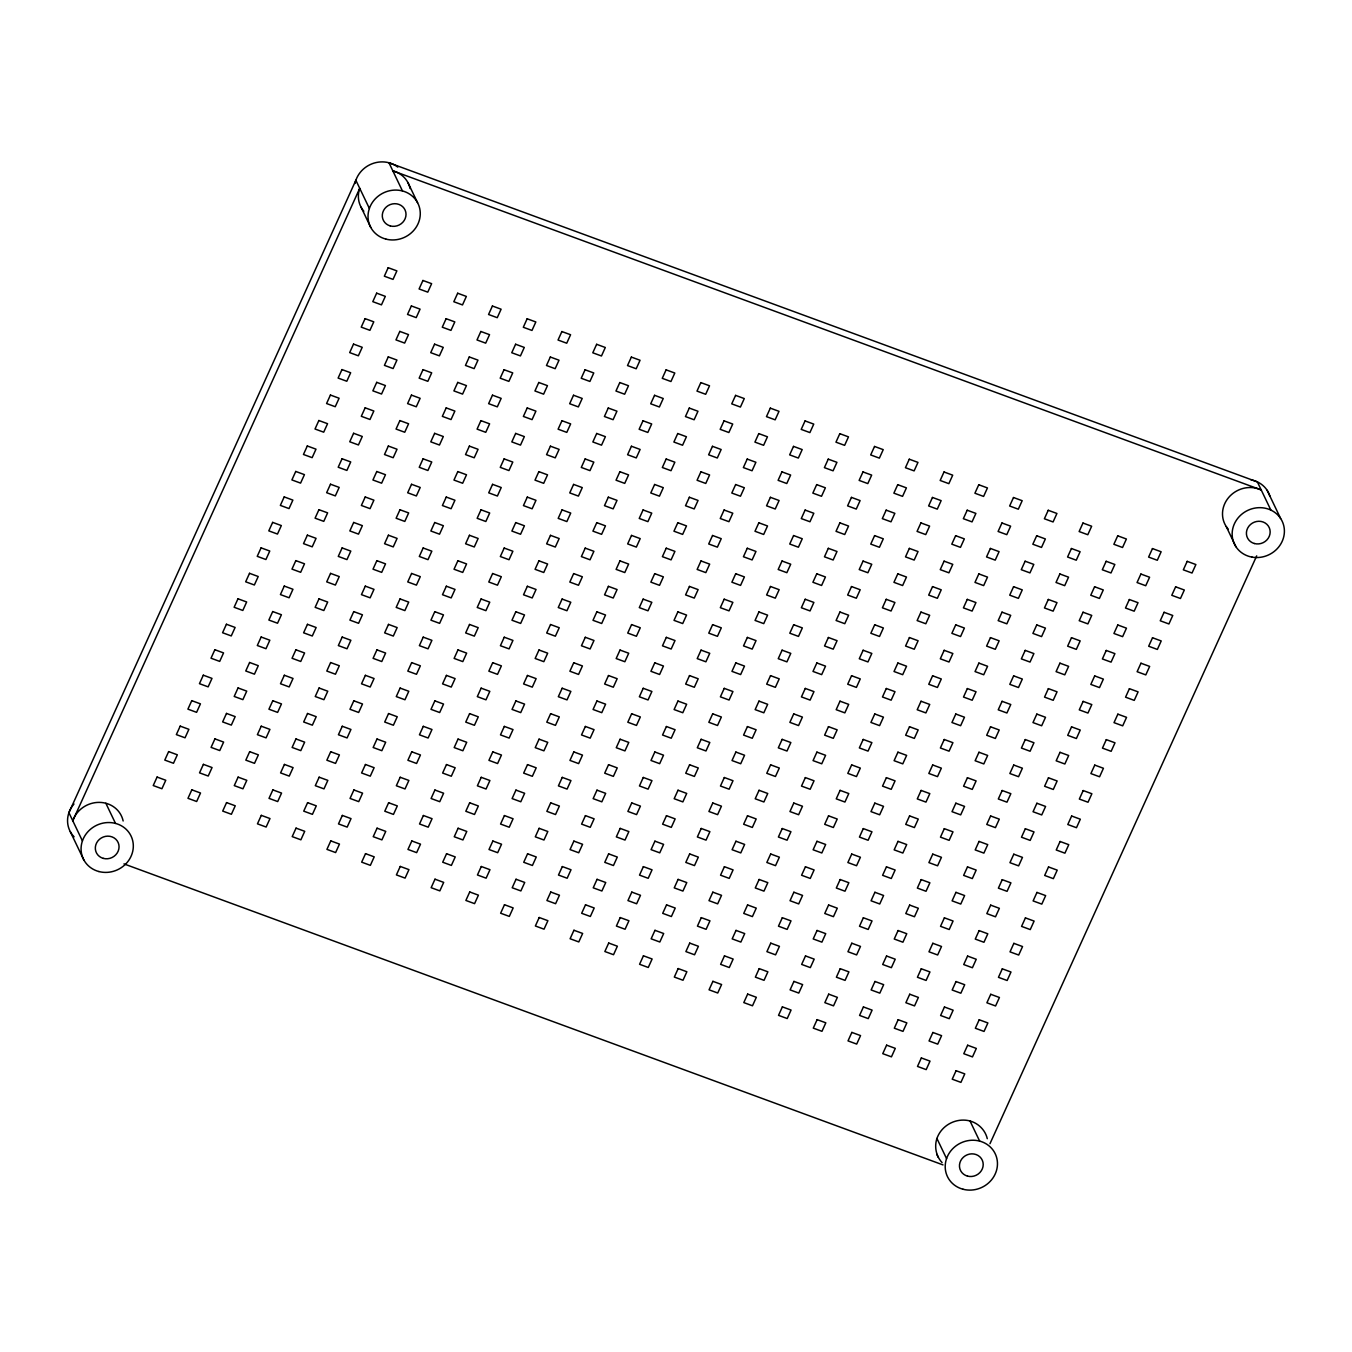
<?xml version="1.0" encoding="UTF-8"?>
<svg xmlns="http://www.w3.org/2000/svg" width="1352" height="1352" viewBox="0 0 1352 1352"><rect width="100%" height="100%" fill="white"/><g stroke="black" fill="none" stroke-linecap="round" stroke-linejoin="round"><path stroke-width="1.5" d="M987.281 1138.688C985.304 1130.103 978.426 1123.309 970.009 1120.977A26.465 24.573 -25.6 0 0 936.919 1138.468C934.164 1146.749 936.057 1156.213 942.091 1162.585M989.968 1143.707L1256.701 555.858M123.961 863.894L942.986 1164.9M1267.128 490.286L1280.631 518.492M1270.88 510.11L1257.36 481.903L388.954 162.764L402.474 190.97M1226.264 526.587L1235.931 546.732M970.009 1120.977L979.659 1141.122M936.919 1138.468L946.569 1158.613M936.733 1154.186L938.288 1157.397M407.898 182.503L417.548 202.648M369.383 208.461L355.863 180.255L68.918 812.704L82.421 840.91M361.102 207.245L370.752 227.406M105.862 803.274L115.511 823.419M70.287 831.649L83.79 859.855M1228.224 529.139A26.465 24.573 -25.6 0 1 1228.63 497.536A26.465 24.573 -25.6 0 1 1261.23 489.948L392.824 170.825A26.465 24.573 -25.6 0 1 410.095 188.536M1251.006 479.875A26.465 24.573 -25.6 0 1 1269.866 496.083M74.09 836.82A26.465 24.573 -25.6 0 1 73.971 804.001M123.15 820.985A26.465 24.573 -25.6 0 0 99.169 802.378A26.465 24.573 -25.6 0 0 72.771 820.765L359.733 188.317A26.465 24.573 -25.6 0 0 363.823 211.25M355.001 183.45A26.465 24.573 -25.6 0 1 397.792 167.107M157.085 777.062L153.232 785.546L161.919 788.74L165.772 780.256L157.085 777.062M168.645 751.594L164.792 760.077L173.478 763.272L177.332 754.788L168.645 751.594M180.205 726.125L176.351 734.609L185.038 737.803L188.891 729.319L180.205 726.125M191.764 700.657L187.911 709.141L196.598 712.335L200.434 703.851L191.764 700.657M203.307 675.189L199.454 683.673L208.14 686.867L211.994 678.383L203.307 675.189M214.867 649.721L211.013 658.204L219.7 661.398L223.553 652.915L214.867 649.721M226.426 624.252L222.573 632.736L231.26 635.93L235.113 627.446L226.426 624.252M237.986 598.784L234.133 607.268L242.819 610.462L246.655 601.978L237.986 598.784M249.529 573.316L245.675 581.799L254.362 584.993L258.215 576.51L249.529 573.316M261.088 547.847L257.235 556.331L265.921 559.525L269.775 551.041L261.088 547.847M272.648 522.379L268.795 530.863L277.481 534.057L281.334 525.573L272.648 522.379M284.207 496.911L280.354 505.394L289.024 508.589L292.877 500.105L284.207 496.911M295.75 471.442L291.897 479.926L300.583 483.12L304.437 474.637L295.75 471.442M307.31 445.974L303.456 454.475L312.143 457.652L315.996 449.168L307.31 445.974M318.869 420.506L315.016 429.006L323.703 432.184L327.556 423.7L318.869 420.506M330.429 395.037L326.576 403.538L335.245 406.715L339.099 398.232L330.429 395.037M341.971 369.569L338.118 378.07L346.805 381.247L350.658 372.763L341.971 369.569M353.531 344.101L349.678 352.602L358.365 355.796L362.218 347.295L353.531 344.101M365.091 318.633L361.238 327.133L369.924 330.327L373.777 321.827L365.091 318.633M376.65 293.164L372.797 301.665L381.467 304.859L385.32 296.358L376.65 293.164M388.193 267.696L384.34 276.197L393.026 279.391L396.88 270.89L388.193 267.696M191.832 789.822L187.979 798.322L196.665 801.499L200.519 793.016L191.832 789.822M203.391 764.353L199.538 772.854L208.225 776.031L212.061 767.547L203.391 764.353M214.934 738.885L211.081 747.386L219.768 750.563L223.621 742.079L214.934 738.885M226.494 713.417L222.641 721.917L231.327 725.095L235.18 716.611L226.494 713.417M238.053 687.948L234.2 696.449L242.887 699.643L246.74 691.142L238.053 687.948M249.613 662.48L245.76 670.981L254.446 674.175L258.283 665.674L249.613 662.48M261.156 637.012L257.303 645.512L265.989 648.707L269.842 640.206L261.156 637.012M272.715 611.543L268.862 620.044L277.549 623.238L281.402 614.737L272.715 611.543M284.275 586.075L280.422 594.576L289.108 597.77L292.962 589.269L284.275 586.075M295.834 560.624L291.981 569.107L300.668 572.302L304.504 563.801L295.834 560.624M307.377 535.155L303.524 543.639L312.211 546.833L316.064 538.333L307.377 535.155M318.937 509.687L315.084 518.171L323.77 521.365L327.623 512.864L318.937 509.687M330.496 484.219L326.643 492.703L335.33 495.897L339.183 487.396L330.496 484.219M342.056 458.75L338.203 467.234L346.889 470.428L350.726 461.945L342.056 458.75M353.599 433.282L349.745 441.766L358.432 444.96L362.285 436.476L353.599 433.282M365.158 407.814L361.305 416.298L369.992 419.492L373.845 411.008L365.158 407.814M376.718 382.346L372.865 390.829L381.551 394.024L385.404 385.54L376.718 382.346M388.277 356.877L384.424 365.361L393.111 368.555L396.947 360.071L388.277 356.877M399.82 331.409L395.967 339.893L404.654 343.087L408.507 334.603L399.82 331.409M411.38 305.941L407.527 314.425L416.213 317.619L420.066 309.135L411.38 305.941M422.939 280.472L419.086 288.956L427.773 292.15L431.626 283.666L422.939 280.472M226.561 802.598L222.708 811.082L231.395 814.276L235.248 805.792L226.561 802.598M238.121 777.13L234.268 785.613L242.954 788.808L246.808 780.324L238.121 777.13M249.681 751.661L245.827 760.145L254.514 763.339L258.367 754.855L249.681 751.661M261.24 726.193L257.387 734.677L266.074 737.871L269.927 729.387L261.24 726.193M272.783 700.725L268.93 709.208L277.616 712.403L281.469 703.919L272.783 700.725M284.342 675.256L280.489 683.74L289.176 686.934L293.029 678.45L284.342 675.256M295.902 649.788L292.049 658.272L300.735 661.466L304.589 652.982L295.902 649.788M307.462 624.32L303.608 632.804L312.295 635.998L316.148 627.514L307.462 624.32M319.004 598.851L315.151 607.335L323.838 610.529L327.691 602.046L319.004 598.851M330.564 573.383L326.711 581.867L335.397 585.061L339.251 576.577L330.564 573.383M342.124 547.915L338.27 556.399L346.957 559.593L350.81 551.109L342.124 547.915M353.683 522.447L349.83 530.93L358.517 534.125L362.37 525.641L353.683 522.447M365.226 496.978L361.373 505.462L370.059 508.656L373.912 500.172L365.226 496.978M376.785 471.51L372.932 479.994L381.619 483.188L385.472 474.704L376.785 471.51M388.345 446.042L384.492 454.525L393.178 457.72L397.032 449.236L388.345 446.042M399.905 420.573L396.051 429.057L404.738 432.251L408.591 423.767L399.905 420.573M411.447 395.105L407.594 403.606L416.281 406.783L420.134 398.299L411.447 395.105M423.007 369.637L419.154 378.137L427.84 381.315L431.694 372.831L423.007 369.637M434.567 344.168L430.713 352.669L439.4 355.846L443.253 347.363L434.567 344.168M446.126 318.7L442.273 327.201L450.96 330.378L454.813 321.894L446.126 318.7M457.669 293.232L453.816 301.733L462.502 304.927L466.355 296.426L457.669 293.232M261.308 815.357L257.455 823.841L266.141 827.035L269.994 818.552L261.308 815.357M272.867 789.889L269.014 798.373L277.701 801.567L281.554 793.083L272.867 789.889M284.41 764.421L280.574 772.905L289.243 776.099L293.097 767.615L284.41 764.421M295.97 738.952L292.116 747.453L300.803 750.63L304.656 742.147L295.97 738.952M307.529 713.484L303.676 721.985L312.363 725.162L316.216 716.678L307.529 713.484M319.089 688.016L315.236 696.517L323.922 699.694L327.775 691.21L319.089 688.016M330.632 662.548L326.795 671.048L335.465 674.226L339.318 665.742L330.632 662.548M342.191 637.079L338.338 645.58L347.025 648.774L350.878 640.273L342.191 637.079M353.751 611.611L349.898 620.112L358.584 623.306L362.437 614.805L353.751 611.611M365.31 586.143L361.457 594.643L370.144 597.837L373.997 589.337L365.31 586.143M376.853 560.674L373.017 569.175L381.686 572.369L385.54 563.868L376.853 560.674M388.413 535.206L384.56 543.707L393.246 546.901L397.099 538.4L388.413 535.206M399.972 509.755L396.119 518.238L404.806 521.433L408.659 512.932L399.972 509.755M411.532 484.286L407.679 492.77L416.365 495.964L420.219 487.464L411.532 484.286M423.075 458.818L419.238 467.302L427.908 470.496L431.761 461.995L423.075 458.818M434.634 433.35L430.781 441.834L439.468 445.028L443.321 436.527L434.634 433.35M446.194 407.881L442.341 416.365L451.027 419.559L454.88 411.076L446.194 407.881M457.753 382.413L453.9 390.897L462.587 394.091L466.44 385.607L457.753 382.413M469.296 356.945L465.46 365.429L474.13 368.623L477.983 360.139L469.296 356.945M480.856 331.477L477.002 339.96L485.689 343.154L489.542 334.671L480.856 331.477M492.415 306.008L488.562 314.492L497.249 317.686L501.102 309.202L492.415 306.008M296.054 828.134L292.201 836.618L300.888 839.812L304.724 831.311L296.054 828.134M307.597 802.665L303.744 811.149L312.43 814.343L316.284 805.843L307.597 802.665M319.156 777.197L315.303 785.681L323.99 788.875L327.843 780.374L319.156 777.197M330.716 751.729L326.863 760.213L335.55 763.407L339.403 754.923L330.716 751.729M342.276 726.261L338.423 734.744L347.092 737.938L350.945 729.455L342.276 726.261M353.818 700.792L349.965 709.276L358.652 712.47L362.505 703.986L353.818 700.792M365.378 675.324L361.525 683.808L370.211 687.002L374.065 678.518L365.378 675.324M376.938 649.856L373.084 658.34L381.771 661.534L385.624 653.05L376.938 649.856M388.497 624.387L384.644 632.871L393.314 636.065L397.167 627.582L388.497 624.387M400.04 598.919L396.187 607.403L404.873 610.597L408.726 602.113L400.04 598.919M411.6 573.451L407.746 581.935L416.433 585.129L420.286 576.645L411.6 573.451M423.159 547.982L419.306 556.466L427.993 559.66L431.846 551.177L423.159 547.982M434.719 522.514L430.865 530.998L439.535 534.192L443.388 525.708L434.719 522.514M446.261 497.046L442.408 505.53L451.095 508.724L454.948 500.24L446.261 497.046M457.821 471.578L453.968 480.061L462.654 483.255L466.508 474.772L457.821 471.578M469.381 446.109L465.527 454.593L474.214 457.787L478.067 449.303L469.381 446.109M480.923 420.641L477.087 429.125L485.757 432.319L489.61 423.835L480.923 420.641M492.483 395.173L488.63 403.656L497.316 406.851L501.17 398.367L492.483 395.173M504.042 369.704L500.189 378.188L508.876 381.382L512.729 372.899L504.042 369.704M515.602 344.236L511.749 352.737L520.435 355.914L524.289 347.43L515.602 344.236M527.145 318.768L523.308 327.269L531.978 330.446L535.831 321.962L527.145 318.768M330.784 840.893L326.93 849.377L335.617 852.571L339.47 844.087L330.784 840.893M342.343 815.425L338.49 823.909L347.177 827.103L351.03 818.619L342.343 815.425M353.903 789.957L350.05 798.44L358.736 801.635L362.573 793.151L353.903 789.957M365.446 764.488L361.592 772.972L370.279 776.166L374.132 767.683L365.446 764.488M377.005 739.02L373.152 747.504L381.839 750.698L385.692 742.214L377.005 739.02M388.565 713.552L384.712 722.036L393.398 725.23L397.251 716.746L388.565 713.552M400.124 688.083L396.271 696.584L404.958 699.761L408.794 691.278L400.124 688.083M411.667 662.615L407.814 671.116L416.5 674.293L420.354 665.809L411.667 662.615M423.227 637.147L419.373 645.648L428.06 648.825L431.913 640.341L423.227 637.147M434.786 611.679L430.933 620.179L439.62 623.356L443.473 614.873L434.786 611.679M446.346 586.21L442.493 594.711L451.179 597.905L455.016 589.404L446.346 586.21M457.889 560.742L454.035 569.243L462.722 572.437L466.575 563.936L457.889 560.742M469.448 535.274L465.595 543.774L474.282 546.968L478.135 538.468L469.448 535.274M481.008 509.805L477.155 518.306L485.841 521.5L489.694 513L481.008 509.805M492.567 484.337L488.714 492.838L497.401 496.032L501.237 487.531L492.567 484.337M504.11 458.886L500.257 467.37L508.943 470.564L512.797 462.063L504.11 458.886M515.67 433.417L511.817 441.901L520.503 445.095L524.356 436.595L515.67 433.417M527.229 407.949L523.376 416.433L532.063 419.627L535.916 411.126L527.229 407.949M538.789 382.481L534.936 390.965L543.622 394.159L547.459 385.658L538.789 382.481M550.332 357.012L546.478 365.496L555.165 368.69L559.018 360.207L550.332 357.012M561.891 331.544L558.038 340.028L566.725 343.222L570.578 334.738L561.891 331.544M365.53 853.653L361.677 862.153L370.363 865.348L374.217 856.847L365.53 853.653M377.073 828.184L373.22 836.685L381.906 839.879L385.759 831.379L377.073 828.184M388.632 802.733L384.779 811.217L393.466 814.411L397.319 805.91L388.632 802.733M400.192 777.265L396.339 785.749L405.025 788.943L408.879 780.442L400.192 777.265M411.752 751.797L407.898 760.28L416.585 763.474L420.438 754.974L411.752 751.797M423.294 726.328L419.441 734.812L428.128 738.006L431.981 729.505L423.294 726.328M434.854 700.86L431.001 709.344L439.687 712.538L443.54 704.054L434.854 700.86M446.413 675.392L442.56 683.875L451.247 687.069L455.1 678.586L446.413 675.392M457.973 649.923L454.12 658.407L462.807 661.601L466.66 653.117L457.973 649.923M469.516 624.455L465.663 632.939L474.349 636.133L478.202 627.649L469.516 624.455M481.075 598.987L477.222 607.471L485.909 610.665L489.762 602.181L481.075 598.987M492.635 573.518L488.782 582.002L497.468 585.196L501.322 576.712L492.635 573.518M504.195 548.05L500.341 556.534L509.028 559.728L512.881 551.244L504.195 548.05M515.737 522.582L511.884 531.066L520.571 534.26L524.424 525.776L515.737 522.582M527.297 497.113L523.444 505.597L532.13 508.791L535.983 500.308L527.297 497.113M538.856 471.645L535.003 480.129L543.69 483.323L547.543 474.839L538.856 471.645M550.416 446.177L546.563 454.661L555.25 457.855L559.103 449.371L550.416 446.177M561.959 420.709L558.106 429.192L566.792 432.386L570.645 423.903L561.959 420.709M573.518 395.24L569.665 403.724L578.352 406.918L582.205 398.434L573.518 395.24M585.078 369.772L581.225 378.256L589.911 381.45L593.765 372.966L585.078 369.772M596.638 344.304L592.784 352.787L601.471 355.982L605.307 347.498L596.638 344.304M400.26 866.429L396.406 874.913L405.093 878.107L408.946 869.623L400.26 866.429M411.819 840.961L407.966 849.445L416.653 852.639L420.506 844.155L411.819 840.961M423.379 815.493L419.526 823.976L428.212 827.17L432.065 818.687L423.379 815.493M434.922 790.024L431.085 798.508L439.755 801.702L443.608 793.218L434.922 790.024M446.481 764.556L442.628 773.04L451.315 776.234L455.168 767.75L446.481 764.556M458.041 739.088L454.188 747.572L462.874 750.766L466.727 742.282L458.041 739.088M469.6 713.619L465.747 722.103L474.434 725.297L478.287 716.813L469.6 713.619M481.143 688.151L477.307 696.635L485.976 699.829L489.83 691.345L481.143 688.151M492.703 662.683L488.849 671.167L497.536 674.361L501.389 665.877L492.703 662.683M504.262 637.215L500.409 645.715L509.096 648.892L512.949 640.409L504.262 637.215M515.822 611.746L511.969 620.247L520.655 623.424L524.508 614.94L515.822 611.746M527.365 586.278L523.528 594.779L532.198 597.956L536.051 589.472L527.365 586.278M538.924 560.81L535.071 569.31L543.757 572.504L547.611 564.004L538.924 560.81M550.484 535.341L546.63 543.842L555.317 547.036L559.17 538.535L550.484 535.341M562.043 509.873L558.19 518.374L566.877 521.568L570.73 513.067L562.043 509.873M573.586 484.405L569.75 492.905L578.419 496.099L582.273 487.599L573.586 484.405M585.146 458.936L581.292 467.437L589.979 470.631L593.832 462.13L585.146 458.936M596.705 433.468L592.852 441.969L601.539 445.163L605.392 436.662L596.705 433.468M608.265 408.017L604.412 416.5L613.098 419.695L616.951 411.194L608.265 408.017M619.808 382.548L615.954 391.032L624.641 394.226L628.494 385.726L619.808 382.548M631.367 357.08L627.514 365.564L636.2 368.758L640.054 360.257L631.367 357.08M435.006 879.189L431.153 887.689L439.839 890.883L443.693 882.383L435.006 879.189M446.566 853.72L442.712 862.221L451.382 865.415L455.235 856.914L446.566 853.72M458.108 828.252L454.255 836.753L462.942 839.947L466.795 831.446L458.108 828.252M469.668 802.784L465.815 811.284L474.501 814.479L478.355 805.978L469.668 802.784M481.227 777.315L477.374 785.816L486.061 789.01L489.914 780.51L481.227 777.315M492.787 751.864L488.934 760.348L497.604 763.542L501.457 755.041L492.787 751.864M504.33 726.396L500.477 734.88L509.163 738.074L513.016 729.573L504.33 726.396M515.889 700.928L512.036 709.411L520.723 712.605L524.576 704.105L515.889 700.928M527.449 675.459L523.596 683.943L532.282 687.137L536.136 678.636L527.449 675.459M538.992 649.991L535.155 658.475L543.825 661.669L547.678 653.185L538.992 649.991M550.551 624.523L546.698 633.006L555.385 636.2L559.238 627.717L550.551 624.523M562.111 599.054L558.258 607.538L566.944 610.732L570.798 602.248L562.111 599.054M573.67 573.586L569.817 582.07L578.504 585.264L582.357 576.78L573.67 573.586M585.213 548.118L581.377 556.601L590.047 559.796L593.9 551.312L585.213 548.118M596.773 522.649L592.92 531.133L601.606 534.327L605.459 525.843L596.773 522.649M608.332 497.181L604.479 505.665L613.166 508.859L617.019 500.375L608.332 497.181M619.892 471.713L616.039 480.197L624.725 483.391L628.579 474.907L619.892 471.713M631.435 446.245L627.598 454.728L636.268 457.922L640.121 449.439L631.435 446.245M642.994 420.776L639.141 429.26L647.828 432.454L651.681 423.97L642.994 420.776M654.554 395.308L650.701 403.792L659.387 406.986L663.24 398.502L654.554 395.308M666.113 369.84L662.26 378.323L670.947 381.517L674.8 373.034L666.113 369.84M469.735 891.965L465.882 900.449L474.569 903.643L478.422 895.159L469.735 891.965M481.295 866.497L477.442 874.981L486.128 878.175L489.982 869.691L481.295 866.497M492.855 841.028L489.002 849.512L497.688 852.706L501.541 844.223L492.855 841.028M504.414 815.56L500.561 824.044L509.248 827.238L513.084 818.754L504.414 815.56M515.957 790.092L512.104 798.576L520.79 801.77L524.644 793.286L515.957 790.092M527.517 764.624L523.663 773.107L532.35 776.302L536.203 767.818L527.517 764.624M539.076 739.155L535.223 747.639L543.91 750.833L547.763 742.349L539.076 739.155M550.636 713.687L546.783 722.171L555.469 725.365L559.305 716.881L550.636 713.687M562.178 688.219L558.325 696.702L567.012 699.897L570.865 691.413L562.178 688.219M573.738 662.75L569.885 671.234L578.572 674.428L582.425 665.944L573.738 662.75M585.298 637.282L581.444 645.766L590.131 648.96L593.984 640.476L585.298 637.282M596.857 611.814L593.004 620.314L601.691 623.492L605.527 615.008L596.857 611.814M608.4 586.346L604.547 594.846L613.233 598.023L617.087 589.54L608.4 586.346M619.96 560.877L616.106 569.378L624.793 572.555L628.646 564.071L619.96 560.877M631.519 535.409L627.666 543.91L636.353 547.087L640.206 538.603L631.519 535.409M643.079 509.941L639.226 518.441L647.912 521.635L651.748 513.135L643.079 509.941M654.621 484.472L650.768 492.973L659.455 496.167L663.308 487.666L654.621 484.472M666.181 459.004L662.328 467.505L671.014 470.699L674.868 462.198L666.181 459.004M677.741 433.536L673.887 442.036L682.574 445.23L686.427 436.73L677.741 433.536M689.3 408.067L685.447 416.568L694.134 419.762L697.97 411.261L689.3 408.067M700.843 382.599L696.99 391.1L705.676 394.294L709.53 385.793L700.843 382.599M504.482 904.725L500.629 913.225L509.315 916.402L513.168 907.919L504.482 904.725M516.042 879.256L512.188 887.757L520.875 890.934L524.728 882.45L516.042 879.256M527.584 853.788L523.731 862.289L532.418 865.483L536.271 856.982L527.584 853.788M539.144 828.32L535.291 836.82L543.977 840.014L547.83 831.514L539.144 828.32M550.703 802.851L546.85 811.352L555.537 814.546L559.39 806.045L550.703 802.851M562.263 777.383L558.41 785.884L567.096 789.078L570.95 780.577L562.263 777.383M573.806 751.915L569.952 760.415L578.639 763.61L582.492 755.109L573.806 751.915M585.365 726.447L581.512 734.947L590.199 738.141L594.052 729.641L585.365 726.447M596.925 700.995L593.072 709.479L601.758 712.673L605.611 704.172L596.925 700.995M608.485 675.527L604.631 684.011L613.318 687.205L617.171 678.704L608.485 675.527M620.027 650.058L616.174 658.542L624.861 661.736L628.714 653.236L620.027 650.058M631.587 624.59L627.734 633.074L636.42 636.268L640.273 627.767L631.587 624.59M643.146 599.122L639.293 607.606L647.98 610.8L651.833 602.316L643.146 599.122M654.706 573.654L650.853 582.137L659.539 585.332L663.376 576.848L654.706 573.654M666.249 548.185L662.395 556.669L671.082 559.863L674.935 551.379L666.249 548.185M677.808 522.717L673.955 531.201L682.642 534.395L686.495 525.911L677.808 522.717M689.368 497.249L685.515 505.732L694.201 508.927L698.054 500.443L689.368 497.249M700.928 471.78L697.074 480.264L705.761 483.458L709.597 474.974L700.928 471.78M712.47 446.312L708.617 454.796L717.304 457.99L721.157 449.506L712.47 446.312M724.03 420.844L720.177 429.328L728.863 432.522L732.716 424.038L724.03 420.844M735.589 395.375L731.736 403.859L740.423 407.053L744.276 398.57L735.589 395.375M539.211 917.501L535.375 925.985L544.045 929.179L547.898 920.695L539.211 917.501M550.771 892.033L546.918 900.517L555.604 903.711L559.458 895.227L550.771 892.033M562.331 866.564L558.477 875.048L567.164 878.242L571.017 869.758L562.331 866.564M573.89 841.096L570.037 849.58L578.724 852.774L582.577 844.29L573.89 841.096M585.433 815.628L581.597 824.112L590.266 827.306L594.12 818.822L585.433 815.628M596.992 790.159L593.139 798.643L601.826 801.837L605.679 793.354L596.992 790.159M608.552 764.691L604.699 773.175L613.385 776.369L617.239 767.885L608.552 764.691M620.112 739.223L616.258 747.707L624.945 750.901L628.798 742.417L620.112 739.223M631.654 713.755L627.818 722.238L636.488 725.433L640.341 716.949L631.654 713.755M643.214 688.286L639.361 696.77L648.047 699.964L651.901 691.48L643.214 688.286M654.774 662.818L650.92 671.302L659.607 674.496L663.46 666.012L654.774 662.818M666.333 637.35L662.48 645.833L671.167 649.028L675.02 640.544L666.333 637.35M677.876 611.881L674.023 620.365L682.709 623.559L686.562 615.075L677.876 611.881M689.435 586.413L685.582 594.897L694.269 598.091L698.122 589.607L689.435 586.413M700.995 560.945L697.142 569.445L705.828 572.623L709.682 564.139L700.995 560.945M712.555 535.476L708.702 543.977L717.388 547.154L721.241 538.671L712.555 535.476M724.097 510.008L720.244 518.509L728.931 521.686L732.784 513.202L724.097 510.008M735.657 484.54L731.804 493.041L740.49 496.218L744.344 487.734L735.657 484.54M747.217 459.072L743.363 467.572L752.05 470.766L755.903 462.266L747.217 459.072M758.776 433.603L754.923 442.104L763.61 445.298L767.463 436.797L758.776 433.603M770.319 408.135L766.466 416.636L775.152 419.83L779.005 411.329L770.319 408.135M573.958 930.261L570.105 938.744L578.791 941.938L582.644 933.455L573.958 930.261M585.517 904.792L581.664 913.293L590.351 916.47L594.204 907.986L585.517 904.792M597.06 879.324L593.224 887.825L601.893 891.002L605.747 882.518L597.06 879.324M608.62 853.856L604.767 862.356L613.453 865.533L617.306 857.05L608.62 853.856M620.179 828.387L616.326 836.888L625.013 840.065L628.866 831.581L620.179 828.387M631.739 802.919L627.886 811.42L636.572 814.614L640.425 806.113L631.739 802.919M643.282 777.451L639.445 785.951L648.115 789.145L651.968 780.645L643.282 777.451M654.841 751.982L650.988 760.483L659.675 763.677L663.528 755.177L654.841 751.982M666.401 726.514L662.548 735.015L671.234 738.209L675.087 729.708L666.401 726.514M677.96 701.046L674.107 709.547L682.794 712.741L686.647 704.24L677.96 701.046M689.503 675.577L685.667 684.078L694.337 687.272L698.19 678.772L689.503 675.577M701.063 650.126L697.21 658.61L705.896 661.804L709.749 653.303L701.063 650.126M712.622 624.658L708.769 633.142L717.456 636.336L721.309 627.835L712.622 624.658M724.182 599.189L720.329 607.673L729.015 610.867L732.868 602.367L724.182 599.189M735.725 573.721L731.888 582.205L740.558 585.399L744.411 576.915L735.725 573.721M747.284 548.253L743.431 556.737L752.118 559.931L755.971 551.447L747.284 548.253M758.844 522.785L754.991 531.268L763.677 534.462L767.53 525.979L758.844 522.785M770.403 497.316L766.55 505.8L775.237 508.994L779.09 500.51L770.403 497.316M781.946 471.848L778.11 480.332L786.779 483.526L790.633 475.042L781.946 471.848M793.506 446.38L789.653 454.863L798.339 458.058L802.192 449.574L793.506 446.38M805.065 420.911L801.212 429.395L809.899 432.589L813.752 424.105L805.065 420.911M608.704 943.037L604.851 951.521L613.538 954.715L617.374 946.214L608.704 943.037M620.247 917.569L616.394 926.052L625.08 929.246L628.933 920.746L620.247 917.569M631.807 892.1L627.953 900.584L636.64 903.778L640.493 895.294L631.807 892.1M643.366 866.632L639.513 875.116L648.199 878.31L652.053 869.826L643.366 866.632M654.926 841.164L651.072 849.647L659.759 852.842L663.595 844.358L654.926 841.164M666.468 815.695L662.615 824.179L671.302 827.373L675.155 818.889L666.468 815.695M678.028 790.227L674.175 798.711L682.861 801.905L686.715 793.421L678.028 790.227M689.588 764.759L685.734 773.243L694.421 776.437L698.274 767.953L689.588 764.759M701.147 739.29L697.294 747.774L705.981 750.968L709.817 742.485L701.147 739.29M712.69 713.822L708.837 722.306L717.523 725.5L721.376 717.016L712.69 713.822M724.25 688.354L720.396 696.838L729.083 700.032L732.936 691.548L724.25 688.354M735.809 662.886L731.956 671.369L740.642 674.563L744.496 666.08L735.809 662.886M747.369 637.417L743.515 645.901L752.202 649.095L756.038 640.611L747.369 637.417M758.911 611.949L755.058 620.433L763.745 623.627L767.598 615.143L758.911 611.949M770.471 586.481L766.618 594.965L775.304 598.159L779.158 589.675L770.471 586.481M782.031 561.012L778.177 569.496L786.864 572.69L790.717 564.207L782.031 561.012M793.59 535.544L789.737 544.028L798.407 547.222L802.26 538.738L793.59 535.544M805.133 510.076L801.28 518.577L809.966 521.754L813.819 513.27L805.133 510.076M816.692 484.607L812.839 493.108L821.526 496.285L825.379 487.802L816.692 484.607M828.252 459.139L824.399 467.64L833.085 470.817L836.939 462.333L828.252 459.139M839.812 433.671L835.958 442.172L844.628 445.349L848.481 436.865L839.812 433.671M643.434 955.796L639.58 964.28L648.267 967.474L652.12 958.99L643.434 955.796M654.993 930.328L651.14 938.812L659.827 942.006L663.68 933.522L654.993 930.328M666.553 904.86L662.7 913.344L671.386 916.538L675.24 908.054L666.553 904.86M678.096 879.392L674.242 887.875L682.929 891.069L686.782 882.586L678.096 879.392M689.655 853.923L685.802 862.424L694.489 865.601L698.342 857.117L689.655 853.923M701.215 828.455L697.362 836.956L706.048 840.133L709.901 831.649L701.215 828.455M712.774 802.987L708.921 811.487L717.608 814.664L721.444 806.181L712.774 802.987M724.317 777.518L720.464 786.019L729.15 789.196L733.004 780.712L724.317 777.518M735.877 752.05L732.023 760.551L740.71 763.745L744.563 755.244L735.877 752.05M747.436 726.582L743.583 735.082L752.27 738.277L756.123 729.776L747.436 726.582M758.996 701.113L755.143 709.614L763.829 712.808L767.666 704.308L758.996 701.113M770.539 675.645L766.685 684.146L775.372 687.34L779.225 678.839L770.539 675.645M782.098 650.177L778.245 658.678L786.932 661.872L790.785 653.371L782.098 650.177M793.658 624.725L789.805 633.209L798.491 636.403L802.344 627.903L793.658 624.725M805.217 599.257L801.364 607.741L810.051 610.935L813.887 602.434L805.217 599.257M816.76 573.789L812.907 582.273L821.593 585.467L825.447 576.966L816.76 573.789M828.32 548.32L824.466 556.804L833.153 559.998L837.006 551.498L828.32 548.32M839.879 522.852L836.026 531.336L844.713 534.53L848.566 526.046L839.879 522.852M851.439 497.384L847.586 505.868L856.272 509.062L860.109 500.578L851.439 497.384M862.982 471.916L859.128 480.399L867.815 483.593L871.668 475.11L862.982 471.916M874.541 446.447L870.688 454.931L879.375 458.125L883.228 449.641L874.541 446.447M678.18 968.556L674.327 977.057L683.013 980.251L686.867 971.75L678.18 968.556M689.723 943.104L685.887 951.588L694.556 954.782L698.409 946.282L689.723 943.104M701.282 917.636L697.429 926.12L706.116 929.314L709.969 920.813L701.282 917.636M712.842 892.168L708.989 900.652L717.675 903.846L721.529 895.345L712.842 892.168M724.402 866.7L720.548 875.183L729.235 878.377L733.088 869.894L724.402 866.7M735.944 841.231L732.091 849.715L740.778 852.909L744.631 844.425L735.944 841.231M747.504 815.763L743.651 824.247L752.337 827.441L756.19 818.957L747.504 815.763M759.063 790.295L755.21 798.778L763.897 801.973L767.75 793.489L759.063 790.295M770.623 764.826L766.77 773.31L775.457 776.504L779.31 768.02L770.623 764.826M782.166 739.358L778.313 747.842L786.999 751.036L790.852 742.552L782.166 739.358M793.725 713.89L789.872 722.374L798.559 725.568L802.412 717.084L793.725 713.89M805.285 688.422L801.432 696.905L810.118 700.099L813.972 691.616L805.285 688.422M816.845 662.953L812.991 671.437L821.678 674.631L825.531 666.147L816.845 662.953M828.387 637.485L824.534 645.969L833.221 649.163L837.074 640.679L828.387 637.485M839.947 612.017L836.094 620.5L844.78 623.694L848.633 615.211L839.947 612.017M851.506 586.548L847.653 595.032L856.34 598.226L860.193 589.742L851.506 586.548M863.066 561.08L859.213 569.564L867.899 572.758L871.753 564.274L863.066 561.08M874.609 535.612L870.756 544.096L879.442 547.29L883.295 538.806L874.609 535.612M886.168 510.143L882.315 518.627L891.002 521.821L894.855 513.337L886.168 510.143M897.728 484.675L893.875 493.159L902.561 496.353L906.415 487.869L897.728 484.675M909.288 459.207L905.434 467.707L914.121 470.885L917.974 462.401L909.288 459.207M712.91 981.332L709.056 989.816L717.743 993.01L721.596 984.526L712.91 981.332M724.469 955.864L720.616 964.348L729.303 967.542L733.156 959.058L724.469 955.864M736.029 930.396L732.176 938.879L740.862 942.074L744.715 933.59L736.029 930.396M747.572 904.927L743.735 913.411L752.405 916.605L756.258 908.121L747.572 904.927M759.131 879.459L755.278 887.943L763.965 891.137L767.818 882.653L759.131 879.459M770.691 853.991L766.837 862.475L775.524 865.669L779.377 857.185L770.691 853.991M782.25 828.522L778.397 837.006L787.084 840.2L790.937 831.717L782.25 828.522M793.793 803.054L789.957 811.555L798.626 814.732L802.48 806.248L793.793 803.054M805.353 777.586L801.499 786.087L810.186 789.264L814.039 780.78L805.353 777.586M816.912 752.118L813.059 760.618L821.746 763.795L825.599 755.312L816.912 752.118M828.472 726.649L824.619 735.15L833.305 738.327L837.158 729.843L828.472 726.649M840.014 701.181L836.178 709.682L844.848 712.876L848.701 704.375L840.014 701.181M851.574 675.713L847.721 684.213L856.408 687.408L860.261 678.907L851.574 675.713M863.134 650.244L859.28 658.745L867.967 661.939L871.82 653.438L863.134 650.244M874.693 624.776L870.84 633.277L879.527 636.471L883.38 627.97L874.693 624.776M886.236 599.308L882.4 607.808L891.069 611.003L894.923 602.502L886.236 599.308M897.796 573.856L893.942 582.34L902.629 585.534L906.482 577.034L897.796 573.856M909.355 548.388L905.502 556.872L914.189 560.066L918.042 551.565L909.355 548.388M920.915 522.92L917.062 531.404L925.748 534.598L929.601 526.097L920.915 522.92M932.457 497.452L928.621 505.935L937.291 509.129L941.144 500.629L932.457 497.452M944.017 471.983L940.164 480.467L948.851 483.661L952.704 475.177L944.017 471.983M747.656 994.092L743.803 1002.592L752.489 1005.787L756.343 997.286L747.656 994.092M759.216 968.623L755.362 977.124L764.049 980.318L767.885 971.818L759.216 968.623M770.758 943.155L766.905 951.656L775.592 954.85L779.445 946.349L770.758 943.155M782.318 917.704L778.465 926.188L787.151 929.382L791.005 920.881L782.318 917.704M793.877 892.236L790.024 900.719L798.711 903.913L802.564 895.413L793.877 892.236M805.437 866.767L801.584 875.251L810.27 878.445L814.107 869.944L805.437 866.767M816.98 841.299L813.127 849.783L821.813 852.977L825.666 844.476L816.98 841.299M828.539 815.831L824.686 824.314L833.373 827.508L837.226 819.025L828.539 815.831M840.099 790.362L836.246 798.846L844.932 802.04L848.786 793.556L840.099 790.362M851.659 764.894L847.805 773.378L856.475 776.572L860.328 768.088L851.659 764.894M863.201 739.426L859.348 747.909L868.035 751.104L871.888 742.62L863.201 739.426M874.761 713.957L870.908 722.441L879.594 725.635L883.447 717.152L874.761 713.957M886.321 688.489L882.467 696.973L891.154 700.167L895.007 691.683L886.321 688.489M897.88 663.021L894.027 671.505L902.697 674.699L906.55 666.215L897.88 663.021M909.423 637.553L905.57 646.036L914.256 649.23L918.109 640.747L909.423 637.553M920.982 612.084L917.129 620.568L925.816 623.762L929.669 615.278L920.982 612.084M932.542 586.616L928.689 595.1L937.375 598.294L941.229 589.81L932.542 586.616M944.102 561.148L940.248 569.631L948.918 572.825L952.771 564.342L944.102 561.148M955.644 535.679L951.791 544.163L960.478 547.357L964.331 538.873L955.644 535.679M967.204 510.211L963.351 518.695L972.037 521.889L975.891 513.405L967.204 510.211M978.763 484.743L974.91 493.227L983.597 496.421L987.45 487.937L978.763 484.743M782.385 1006.868L778.532 1015.352L787.219 1018.546L791.072 1010.062L782.385 1006.868M793.945 981.4L790.092 989.884L798.778 993.078L802.632 984.594L793.945 981.4M805.505 955.932L801.652 964.415L810.338 967.609L814.191 959.126L805.505 955.932M817.064 930.463L813.211 938.947L821.898 942.141L825.734 933.657L817.064 930.463M828.607 904.995L824.754 913.479L833.44 916.673L837.294 908.189L828.607 904.995M840.167 879.527L836.313 888.011L845 891.205L848.853 882.721L840.167 879.527M851.726 854.058L847.873 862.542L856.56 865.736L860.413 857.252L851.726 854.058M863.286 828.59L859.433 837.074L868.119 840.268L871.956 831.784L863.286 828.59M874.828 803.122L870.975 811.606L879.662 814.8L883.515 806.316L874.828 803.122M886.388 777.653L882.535 786.137L891.221 789.331L895.075 780.848L886.388 777.653M897.948 752.185L894.094 760.686L902.781 763.863L906.634 755.379L897.948 752.185M909.507 726.717L905.654 735.218L914.341 738.395L918.177 729.911L909.507 726.717M921.05 701.249L917.197 709.749L925.883 712.927L929.737 704.443L921.05 701.249M932.61 675.78L928.756 684.281L937.443 687.458L941.296 678.974L932.61 675.78M944.169 650.312L940.316 658.813L949.003 662.007L952.856 653.506L944.169 650.312M955.729 624.844L951.876 633.344L960.562 636.538L964.398 628.038L955.729 624.844M967.272 599.375L963.418 607.876L972.105 611.07L975.958 602.569L967.272 599.375M978.831 573.907L974.978 582.408L983.664 585.602L987.518 577.101L978.831 573.907M990.391 548.439L986.538 556.939L995.224 560.134L999.077 551.633L990.391 548.439M1001.95 522.987L998.097 531.471L1006.784 534.665L1010.62 526.165L1001.95 522.987M1013.493 497.519L1009.64 506.003L1018.326 509.197L1022.18 500.696L1013.493 497.519M817.132 1019.628L813.279 1028.128L821.965 1031.306L825.818 1022.822L817.132 1019.628M828.692 994.159L824.838 1002.66L833.525 1005.854L837.378 997.353L828.692 994.159M840.234 968.691L836.381 977.192L845.068 980.386L848.921 971.885L840.234 968.691M851.794 943.223L847.941 951.723L856.627 954.918L860.48 946.417L851.794 943.223M863.353 917.754L859.5 926.255L868.187 929.449L872.04 920.949L863.353 917.754M874.913 892.286L871.06 900.787L879.746 903.981L883.6 895.48L874.913 892.286M886.456 866.835L882.602 875.319L891.289 878.513L895.142 870.012L886.456 866.835M898.015 841.366L894.162 849.85L902.849 853.044L906.702 844.544L898.015 841.366M909.575 815.898L905.722 824.382L914.408 827.576L918.261 819.075L909.575 815.898M921.134 790.43L917.281 798.914L925.968 802.108L929.821 793.607L921.134 790.43M932.677 764.962L928.824 773.445L937.511 776.639L941.364 768.156L932.677 764.962M944.237 739.493L940.384 747.977L949.07 751.171L952.923 742.687L944.237 739.493M955.796 714.025L951.943 722.509L960.63 725.703L964.483 717.219L955.796 714.025M967.356 688.557L963.503 697.04L972.189 700.235L976.043 691.751L967.356 688.557M978.899 663.088L975.046 671.572L983.732 674.766L987.585 666.283L978.899 663.088M990.458 637.62L986.605 646.104L995.292 649.298L999.145 640.814L990.458 637.62M1002.018 612.152L998.165 620.636L1006.851 623.83L1010.704 615.346L1002.018 612.152M1013.577 586.683L1009.724 595.167L1018.411 598.361L1022.264 589.878L1013.577 586.683M1025.12 561.215L1021.267 569.699L1029.954 572.893L1033.807 564.409L1025.12 561.215M1036.68 535.747L1032.827 544.231L1041.513 547.425L1045.366 538.941L1036.68 535.747M1048.239 510.279L1044.386 518.762L1053.073 521.957L1056.926 513.473L1048.239 510.279M851.861 1032.404L848.025 1040.888L856.695 1044.082L860.548 1035.598L851.861 1032.404M863.421 1006.936L859.568 1015.42L868.254 1018.614L872.108 1010.13L863.421 1006.936M874.981 981.467L871.127 989.951L879.814 993.145L883.667 984.662L874.981 981.467M886.54 955.999L882.687 964.483L891.374 967.677L895.227 959.193L886.54 955.999M898.083 930.531L894.247 939.015L902.916 942.209L906.769 933.725L898.083 930.531M909.642 905.063L905.789 913.546L914.476 916.74L918.329 908.257L909.642 905.063M921.202 879.594L917.349 888.078L926.036 891.272L929.889 882.788L921.202 879.594M932.762 854.126L928.908 862.61L937.595 865.804L941.448 857.32L932.762 854.126M944.304 828.658L940.468 837.142L949.138 840.336L952.991 831.852L944.304 828.658M955.864 803.189L952.011 811.673L960.697 814.867L964.551 806.383L955.864 803.189M967.424 777.721L963.57 786.205L972.257 789.399L976.11 780.915L967.424 777.721M978.983 752.253L975.13 760.737L983.817 763.931L987.67 755.447L978.983 752.253M990.526 726.784L986.69 735.268L995.359 738.462L999.212 729.979L990.526 726.784M1002.086 701.316L998.232 709.817L1006.919 712.994L1010.772 704.51L1002.086 701.316M1013.645 675.848L1009.792 684.349L1018.478 687.526L1022.332 679.042L1013.645 675.848M1025.205 650.38L1021.351 658.88L1030.038 662.058L1033.891 653.574L1025.205 650.38M1036.747 624.911L1032.911 633.412L1041.581 636.606L1045.434 628.105L1036.747 624.911M1048.307 599.443L1044.454 607.944L1053.14 611.138L1056.994 602.637L1048.307 599.443M1059.867 573.975L1056.013 582.475L1064.7 585.669L1068.553 577.169L1059.867 573.975M1071.426 548.506L1067.573 557.007L1076.26 560.201L1080.113 551.7L1071.426 548.506M1082.969 523.038L1079.133 531.539L1087.802 534.733L1091.656 526.232L1082.969 523.038M886.608 1045.164L882.755 1053.664L891.441 1056.841L895.294 1048.358L886.608 1045.164M898.167 1019.695L894.314 1028.196L903.001 1031.373L906.854 1022.889L898.167 1019.695M909.727 994.227L905.874 1002.728L914.543 1005.905L918.397 997.421L909.727 994.227M921.27 968.759L917.417 977.259L926.103 980.437L929.956 971.953L921.27 968.759M932.829 943.29L928.976 951.791L937.663 954.985L941.516 946.484L932.829 943.29M944.389 917.822L940.536 926.323L949.222 929.517L953.076 921.016L944.389 917.822M955.948 892.354L952.095 900.854L960.765 904.049L964.618 895.548L955.948 892.354M967.491 866.886L963.638 875.386L972.325 878.58L976.178 870.08L967.491 866.886M979.051 841.417L975.198 849.918L983.884 853.112L987.737 844.611L979.051 841.417M990.61 815.966L986.757 824.45L995.444 827.644L999.297 819.143L990.61 815.966M1002.17 790.497L998.317 798.981L1006.986 802.175L1010.84 793.675L1002.17 790.497M1013.713 765.029L1009.859 773.513L1018.546 776.707L1022.399 768.206L1013.713 765.029M1025.272 739.561L1021.419 748.045L1030.106 751.239L1033.959 742.738L1025.272 739.561M1036.832 714.093L1032.979 722.576L1041.665 725.77L1045.518 717.287L1036.832 714.093M1048.375 688.624L1044.538 697.108L1053.208 700.302L1057.061 691.818L1048.375 688.624M1059.934 663.156L1056.081 671.64L1064.768 674.834L1068.621 666.35L1059.934 663.156M1071.494 637.688L1067.641 646.172L1076.327 649.366L1080.18 640.882L1071.494 637.688M1083.053 612.219L1079.2 620.703L1087.887 623.897L1091.74 615.413L1083.053 612.219M1094.596 586.751L1090.76 595.235L1099.429 598.429L1103.283 589.945L1094.596 586.751M1106.156 561.283L1102.303 569.767L1110.989 572.961L1114.842 564.477L1106.156 561.283M1117.715 535.814L1113.862 544.298L1122.549 547.492L1126.402 539.009L1117.715 535.814M921.354 1057.94L917.501 1066.424L926.188 1069.618L930.024 1061.134L921.354 1057.94M932.897 1032.472L929.044 1040.956L937.73 1044.15L941.583 1035.666L932.897 1032.472M944.457 1007.003L940.603 1015.487L949.29 1018.681L953.143 1010.197L944.457 1007.003M956.016 981.535L952.163 990.019L960.849 993.213L964.703 984.729L956.016 981.535M967.576 956.067L963.722 964.551L972.409 967.745L976.245 959.261L967.576 956.067M979.118 930.598L975.265 939.082L983.952 942.276L987.805 933.793L979.118 930.598M990.678 905.13L986.825 913.614L995.511 916.808L999.365 908.324L990.678 905.13M1002.238 879.662L998.384 888.146L1007.071 891.34L1010.924 882.856L1002.238 879.662M1013.797 854.194L1009.944 862.677L1018.631 865.871L1022.467 857.388L1013.797 854.194M1025.34 828.725L1021.487 837.209L1030.173 840.403L1034.026 831.919L1025.34 828.725M1036.899 803.257L1033.046 811.741L1041.733 814.935L1045.586 806.451L1036.899 803.257M1048.459 777.789L1044.606 786.272L1053.293 789.467L1057.146 780.983L1048.459 777.789M1060.019 752.32L1056.166 760.804L1064.852 763.998L1068.688 755.514L1060.019 752.32M1071.561 726.852L1067.708 735.336L1076.395 738.53L1080.248 730.046L1071.561 726.852M1083.121 701.384L1079.268 709.868L1087.954 713.062L1091.808 704.578L1083.121 701.384M1094.681 675.915L1090.827 684.416L1099.514 687.593L1103.367 679.11L1094.681 675.915M1106.24 650.447L1102.387 658.948L1111.074 662.125L1114.91 653.641L1106.24 650.447M1117.783 624.979L1113.93 633.48L1122.616 636.657L1126.469 628.173L1117.783 624.979M1129.342 599.511L1125.489 608.011L1134.176 611.188L1138.029 602.705L1129.342 599.511M1140.902 574.042L1137.049 582.543L1145.736 585.737L1149.589 577.236L1140.902 574.042M1152.462 548.574L1148.608 557.075L1157.295 560.269L1161.131 551.768L1152.462 548.574M956.084 1070.699L952.231 1079.183L960.917 1082.377L964.77 1073.894L956.084 1070.699M967.643 1045.231L963.79 1053.715L972.477 1056.909L976.33 1048.425L967.643 1045.231M979.203 1019.763L975.35 1028.247L984.036 1031.441L987.889 1022.957L979.203 1019.763M990.746 994.295L986.892 1002.795L995.579 1005.972L999.432 997.489L990.746 994.295M1002.305 968.826L998.452 977.327L1007.139 980.504L1010.992 972.02L1002.305 968.826M1013.865 943.358L1010.012 951.859L1018.698 955.036L1022.551 946.552L1013.865 943.358M1025.424 917.89L1021.571 926.39L1030.258 929.584L1034.111 921.084L1025.424 917.89M1036.967 892.421L1033.114 900.922L1041.801 904.116L1045.654 895.615L1036.967 892.421M1048.527 866.953L1044.673 875.454L1053.36 878.648L1057.213 870.147L1048.527 866.953M1060.086 841.485L1056.233 849.986L1064.92 853.18L1068.773 844.679L1060.086 841.485M1071.646 816.017L1067.793 824.517L1076.479 827.711L1080.332 819.211L1071.646 816.017M1083.189 790.548L1079.335 799.049L1088.022 802.243L1091.875 793.742L1083.189 790.548M1094.748 765.097L1090.895 773.581L1099.582 776.775L1103.435 768.274L1094.748 765.097M1106.308 739.628L1102.455 748.112L1111.141 751.306L1114.994 742.806L1106.308 739.628M1117.867 714.16L1114.014 722.644L1122.701 725.838L1126.554 717.337L1117.867 714.16M1129.41 688.692L1125.557 697.176L1134.243 700.37L1138.097 691.869L1129.41 688.692M1140.97 663.224L1137.117 671.707L1145.803 674.902L1149.656 666.418L1140.97 663.224M1152.529 637.755L1148.676 646.239L1157.363 649.433L1161.216 640.949L1152.529 637.755M1164.089 612.287L1160.236 620.771L1168.922 623.965L1172.759 615.481L1164.089 612.287M1175.632 586.819L1171.778 595.303L1180.465 598.497L1184.318 590.013L1175.632 586.819M1187.191 561.35L1183.338 569.834L1192.025 573.028L1195.878 564.544L1187.191 561.35M1254.386 543.521A12.033 11.171 -25.6 0 0 1269.951 529.832A12.033 11.171 -25.6 0 0 1250.515 524.475A12.033 11.171 -25.6 0 0 1254.386 543.521M1252.036 557.125A26.465 24.573 -25.6 0 0 1283.369 524.289A26.465 24.573 -25.6 0 0 1239.429 516.396A26.465 24.573 -25.6 0 0 1252.036 557.125M967.474 1176.105A12.033 11.171 -25.6 0 0 982.988 1162.365A12.033 11.171 -25.6 0 0 963.537 1157.075A12.033 11.171 -25.6 0 0 967.474 1176.105M963.013 1189.236A26.465 24.573 -25.6 0 0 996.948 1158.833A26.465 24.573 -25.6 0 0 954.039 1147.459A26.465 24.573 -25.6 0 0 963.013 1189.236M103.327 858.385A12.033 11.171 -25.6 0 0 118.841 844.662A12.033 11.171 -25.6 0 0 99.389 839.372A12.033 11.171 -25.6 0 0 103.327 858.385M98.865 871.533A26.465 24.573 -25.6 0 0 132.8 841.13A26.465 24.573 -25.6 0 0 89.908 829.756A26.465 24.573 -25.6 0 0 98.865 871.533M390.289 225.936A12.033 11.171 -25.6 0 0 405.803 212.213A12.033 11.171 -25.6 0 0 386.351 206.924A12.033 11.171 -25.6 0 0 390.289 225.936M385.827 239.084A26.465 24.573 -25.6 0 0 419.762 208.681A26.465 24.573 -25.6 0 0 376.853 197.308A26.465 24.573 -25.6 0 0 385.827 239.084"/></g></svg>
